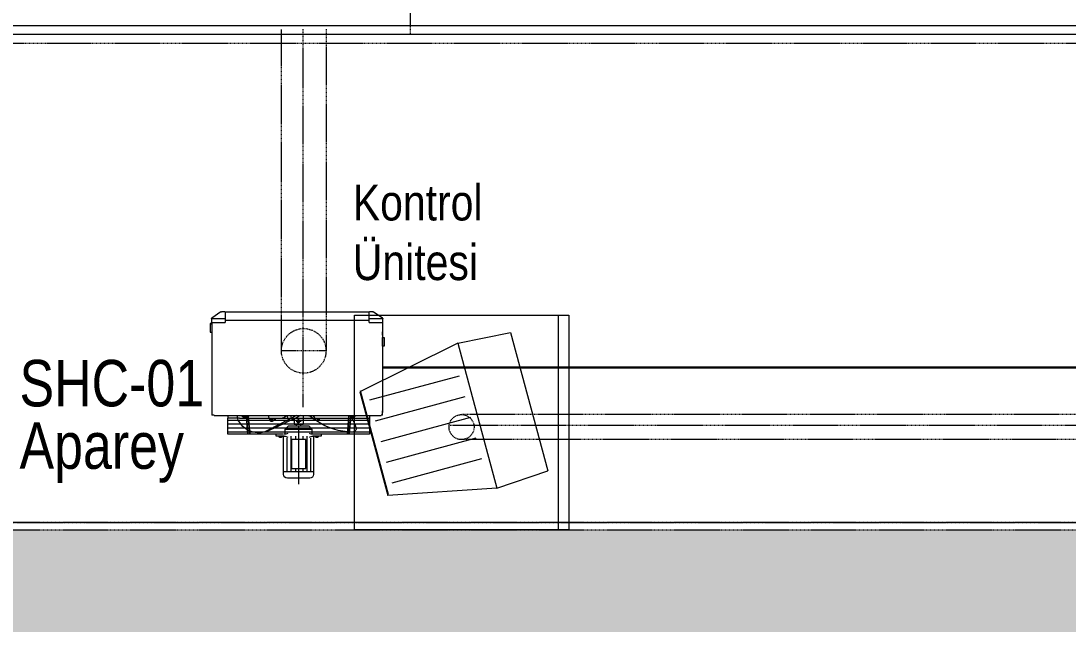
# Model space of a CAD drawing. Extents: x -1457 to 23780, y -2071 to 4205.
# Drawn here: x 1388.8 to 1681.9, y 2798.6 to 2967.3 of the extents above; entities that cross this region are included whole.
import ezdxf

# ---------------------------------------------------------------- set-up
doc = ezdxf.new("R2010")
doc.units = 0
doc.header["$MEASUREMENT"] = 0
doc.linetypes.add('HIDDEN', pattern=[0.375, 0.25, -0.125])
doc.layers.get('0').update_dxf_attribs({"color": 9, "lineweight": 9})
for name, color, linetype, lineweight in [('E-KABLO', 7, 'Continuous', 30), ('M-TEFRIS2-015', 129, 'Continuous', 9), ('T-APAREY', 6, 'Continuous', 9), ('T-APAREY-TEXT', 181, 'Continuous', 9)]:
    doc.layers.add(name, color=color, linetype=linetype, lineweight=lineweight)
doc.styles.add('LUCIDASANS', font='arial.ttf', dxfattribs={"width": 0.8})
doc.styles.add('MuuM_TEXT-STANDART', font='ARIALN.TTF')

# ---------------------------------------------------------------- blocks, each defined once
blk = doc.blocks.new('A$C0F1C398A')
for p, q in [((317.6336726265872, 505.4999966631876), (317.6336726265872, 20.49991116317688)), ((315.1336726265872, 27.99991116317688), (315.1336726265872, 497.9999477631645))]:
    blk.add_line(p, q)
blk = doc.blocks.new('A$C44297C4A')
at = {"linetype": 'Continuous', "lineweight": 0}
for p, q in [((-2.3221182346e-06, 42.13429121638681), (38.62152180834164, 52.57596061661525)), ((43.4978220091616, 38.35609449010144), (38.61773181254465, 52.57521493951708)), ((2.953234564181912, 27.39446666653885), (0.0036570100528479, 42.13552018843438)), ((2.953234564181912, 27.39446666653885), (43.49741700910453, 38.35598499433172)), ((43.4978220091616, 38.35609449010144), (45.53531171348367, 7.829649153636183)), ((29.5398870014069, 32.51046546234784), (36.32489171265114, 7.411474949277817)), ((35.33128551733171, 34.07629059086821), (42.11702245068225, 8.977423832669503)), ((17.95562562499617, 29.37856779576896), (24.74111873483707, 4.279578386316186)), ((23.74726834021931, 30.94439347609796), (30.5330058253785, 5.845282518543173)), ((2.953234564181912, 27.39446666653885), (16.5752310665739, 6.6341358433e-06)), ((12.16349526275371, 27.81249681293184), (18.94923191996713, 2.713752154411395)), ((16.22682394845833, 0.0835829304464824), (45.18674539275889, 7.913081492185937)), ((16.5752310665739, 6.6341358433e-06), (45.53515251087445, 7.829505195875299))]:
    blk.add_line(p, q, dxfattribs=at)
blk = doc.blocks.new('p-mekanik_arackabul_ekran3')
for p, q in [((0, 0), (0, 60)), ((0, 60), (60.00000000011642, 60)), ((57, 60), (57, 0)), ((60.00000000011642, 60), (60.00000000011642, 0)), ((60.00000000011642, 0), (0, 0))]:
    blk.add_line(p, q)
at = {"rotation": 270}
blk.add_blockref('A$C44297C4A', (1.529663195833563, 55.11955509416293), dxfattribs=at)
blk = doc.blocks.new('7IDRTEWab rew')
at = {"linetype": 'Continuous'}
for p, q in [((-15.52155999396928, 45.18011659150942), (-13.79874751261377, 47.75242621056531)), ((-13.5807493016182, 47.86879629032774), (-12.54862355600926, 47.86879629032774)), ((-13.5807493016182, 43.98564526567498), (-13.5807493016182, 47.86879629032774)), ((-12.54862355600926, 47.86879629032774), (-12.54862355600926, 47.73760875571315)), ((-11.97280171493185, 47.73760875571315), (-12.54862355600926, 47.73760875571315)), ((-12.54862355600926, 47.73760875571315), (-12.54862355600926, 43.98564526567498)), ((-12.28490983822849, 47.73760875571315), (-11.07343311540899, 47.73760875571315)), ((-11.97280171493185, 47.73760875571315), (11.54449362415471, 47.73760875571315)), ((-11.07343311540899, 47.73760875571315), (-9.86195639258949, 47.73760875571315)), ((11.54449362415471, 47.73760875571315), (13.35535062704002, 47.73760875571315)), ((13.35535062704002, 47.07062869965009), (13.35535062704002, 47.73760875571315)), ((13.35535062704002, 47.07062869965009), (13.43406314781168, 47.07062869965009)), ((13.43406314781168, 47.07062869965009), (13.43406314781168, 43.26377336182485)), ((-15.56593685218831, 44.0905952933681), (-15.56593685218831, 45.0341116020354)), ((-15.46098682450247, 43.98564526567498), (-13.5807493016182, 43.98564526567498)), ((-15.43474931757373, 3.751963490038177), (-15.43474931757373, 43.98564526567498)), ((-13.5807493016182, 43.98564526567498), (-12.54862355600926, 43.98564526567498)), ((-13.23079873601091, 43.98564526567498), (-13.23079873601091, 14.19768621017283)), ((13.43406314781168, 43.26377336182485), (13.43406314781168, 0.3487926270536263)), ((-13.23079873601091, 14.19768621017283), (-13.23079873601091, 3.751963490038177)), ((-15.56593685218831, 2.703497153663191), (-15.56593685218831, 3.647013462337781)), ((-13.5807493016182, 3.751963490038177), (-15.46098682450247, 3.751963490038177)), ((-13.5807493016182, -0.1311875346145825), (-13.5807493016182, 3.751963490038177)), ((-12.54862355600926, 3.751963490038177), (-13.5807493016182, 3.751963490038177)), ((-12.54862355600926, 3.751963490038177), (-12.54862355600926, 0)), ((-13.79874751261377, -0.0148174548521638), (-15.52155999396928, 2.557492164203721)), ((-12.54862355600926, 0), (12.54862355600926, 0)), ((-12.54862355600926, 0), (-12.54862355600926, -0.1311875346145825)), ((-9.00388282428321, 0), (-9.97306420255336, 0)), ((-7.196707602386594, 0), (-8.40818432517699, 0)), ((-5.985230879537994, 0), (-7.196707602386594, 0)), ((13.35535062704002, 0), (12.1419067622628, 0)), ((13.35535062704002, 0.3487926270536263), (13.43406314781168, 0.3487926270536263)), ((13.35535062704002, 0), (13.35535062704002, 0.3487926270536263)), ((-12.54862355600926, -0.1311875346145825), (-13.5807493016182, -0.1311875346145825))]:
    blk.add_line(p, q, dxfattribs=at)
at = {"color": 252, "linetype": 'Continuous', "lineweight": 15}
for p, q in [((-12.28490983822849, 47.73760875571315), (-12.28490983822849, 48.22219944483368)), ((-12.28490983822849, 48.22219944483368), (-9.86195639258949, 48.22219944483368)), ((-9.86195639258949, 48.22219944483368), (-9.86195639258949, 47.73760875571315)), ((13.43406314781168, 43.26377336182485), (14.14247583474207, 43.26377336182485)), ((14.14247583474207, 40.0103225033381), (14.14247583474207, 43.26377336182485)), ((18.68156453245319, 43.26377336182485), (14.14247583474207, 43.26377336182485)), ((14.82053719638497, 3.645137907617026), (14.82053719638497, 43.26377336182485)), ((15.82349360969965, 3.645137907617026), (15.82349360969965, 43.26377336182485)), ((16.98343450509128, 3.645137907617026), (16.98343450507673, 43.26377336182485)), ((18.04744043922983, 3.645137907617026), (18.04744043922983, 43.26377336182485)), ((18.68156453245319, 29.75145729631913), (18.68156453245319, 43.26377336182485)), ((13.54035322109121, 39.25709685424954), (13.5183615606802, 39.25709685424954)), ((13.52984193293378, 37.58897834768868), (13.52984193293378, 39.22715219611564)), ((13.63837731108651, 39.25709685424954), (13.61550412444922, 39.25709685424954)), ((13.62522490485571, 39.15473914118047), (13.62522490485571, 39.23217875498814)), ((13.62522490485571, 37.57788115822768), (13.62522490485571, 39.15473914118047)), ((13.72267572395503, 39.09967181272078), (13.72267572395503, 39.16425927786622)), ((13.72267572395503, 39.09967181272078), (13.72267572395503, 38.05017153578956)), ((13.80138824472669, 39.09967181272078), (13.72267572395503, 39.09967181272078)), ((13.80138824472669, 39.09967181272078), (13.80138824472669, 38.05017153578956)), ((13.80138824472669, 38.96877569806385), (14.01368574693333, 38.96877569806385)), ((13.80138824472669, 38.77184868615586), (14.01368574693333, 38.77184868615586)), ((13.80138824472669, 38.37799466234719), (14.01368574693333, 38.37799466234719)), ((13.80138824472669, 38.1810676504465), (14.01368574693333, 38.1810676504465)), ((14.09000082087004, 38.87031219211349), (14.09000082087004, 38.27953115638957)), ((14.14247583474207, 40.0103225033381), (14.14247583474207, 3.645137907617026)), ((13.68675204770989, 37.5399849478199), (13.66280154176638, 37.54205440292571)), ((18.54296683917346, 37.62872972693003), (13.68675204770989, 38.04833332618)), ((18.65669573872583, 37.11055454772578), (13.68675204770989, 37.5399849478199)), ((18.53625708218897, 37.55330140607112), (13.69038917984289, 37.97201097734069)), ((18.65681929141283, 37.03453579142661), (13.69038917984289, 37.46366259898059)), ((13.72267572395503, 37.98558407063683), (13.72267572395503, 38.05017153578956)), ((13.72267572395503, 38.05017153578956), (13.80138824472669, 38.05017153578956)), ((18.68156453245319, 37.39770236723416), (18.68156453245319, 37.44417157123097)), ((18.68156453245319, 37.36335417014198), (18.68156453245319, 37.39770236723416)), ((17.61104679419077, 32.17895499045699), (17.95099708504858, 32.91209312681895)), ((18.08284130864194, 32.80002770390274), (17.95099708504858, 32.91209312681895)), ((14.26199461035139, 28.52360877073079), (14.3525252637628, 29.80981639795209)), ((14.56112549704267, 26.17664357359899), (17.61104679419077, 32.17895499045699)), ((18.68156453245319, 27.65245674245671), (18.68156453245319, 29.75145729631913)), ((19.20631467095518, 29.75145729631913), (18.68156453245319, 29.75145729631913)), ((19.20631467095518, 27.45294876778644), (19.20631467095518, 29.75145729631913)), ((14.04712313614436, 27.67304694897757), (13.7286061013001, 27.23313422776119)), ((15.1086175183591, 26.8462979640899), (15.23641592610511, 26.7783463453452)), ((17.24240966051002, 27.18018161783402), (16.3410771911731, 26.31963765521505)), ((18.68156453245319, 27.18018161783402), (17.24240966051002, 27.18018161783402)), ((17.24240966051002, 27.18018161783402), (17.24240966051002, 19.72872965162241)), ((19.20631467095518, 28.93838600166055), (19.41861217313271, 28.93838600166055)), ((19.20631467095518, 28.93838600166055), (19.20631467095518, 28.15067795403593)), ((19.20631467095518, 28.7414589897453), (19.41861217313271, 28.7414589897453)), ((19.20631467095518, 28.3476049659439), (19.41861217313271, 28.3476049659439)), ((19.20631467095518, 28.15067795403593), (19.41861217313271, 28.15067795403593)), ((29.88456287085137, 27.65245674245671), (19.20631467095518, 27.65245674245671)), ((19.49492724709853, 28.8399224957102), (19.49492724709853, 28.24914145998628)), ((19.78353982325643, 26.74547662449914), (29.14423007702863, 26.74547662449914)), ((29.14423007702863, 19.25645452699246), (29.14423007702863, 27.65245674245671)), ((30.93406314781169, 20.30595480393095), (30.93406314781169, 26.60295646551094)), ((13.4183649647457, 24.02742359693367), (14.56112549704267, 26.17664357359899)), ((14.16124678379856, 25.42458109467407), (13.46907188546902, 25.66865783993853)), ((14.14310558553552, 24.72212865297479), (15.95371100126067, 24.72212865297479)), ((15.71641871632891, 23.45445563472458), (14.35578301007626, 23.45445563472458)), ((15.03610086318803, 24.13477348785091), (15.03610086318803, 22.77413778159098)), ((15.95371100126067, 24.0460363765742), (15.95371100126067, 24.72212865297479)), ((16.3410771911731, 24.0460363765742), (15.95371100126067, 24.0460363765742)), ((15.95371100126067, 22.86287489286769), (15.95371100126067, 24.0460363765742)), ((16.3410771911731, 26.31963765521505), (16.3410771911731, 23.45445563472458)), ((16.3410771911731, 23.45445563472458), (17.24240966051002, 23.45445563472458)), ((16.3410771911731, 23.45445563472458), (16.3410771911731, 20.58927361421956)), ((17.24240966051002, 23.45445563472458), (32.65001206929446, 23.45445563472458)), ((19.20631467095518, 25.63411923046806), (29.14423007702863, 25.63411923046806)), ((19.20631467095518, 24.36399649443774), (20.15502054794342, 24.36399649443774)), ((20.15502054794342, 25.44850616090116), (28.2735345641413, 25.44850616090116)), ((20.15502054794342, 21.460405108548), (20.15502054794342, 25.44850616090116)), ((28.2735345641413, 25.44850616090116), (28.2735345641413, 21.460405108548)), ((28.2735345641413, 24.36399649443774), (29.14423007702863, 24.36399649443774)), ((13.46907188546902, 22.18678261647438), (15.95371100126067, 22.18678261647438)), ((16.3410771911731, 22.86287489286769), (15.95371100126067, 22.86287489286769)), ((15.95371100126067, 22.18678261647438), (15.95371100126067, 22.86287489286769)), ((16.3410771911731, 20.58927361421956), (17.24240966051002, 19.72872965162241)), ((19.20631467095518, 22.26829397997062), (20.15502054794342, 22.26829397997062)), ((19.20631467095518, 21.15693658594683), (29.14423007702863, 21.15693658594683)), ((28.2735345641413, 21.460405108548), (20.15502054794342, 21.460405108548)), ((28.2735345641413, 22.26829397997062), (29.14423007702863, 22.26829397997062)), ((14.15133174540824, 19.50886656787043), (13.7130476354796, 19.93289330885454)), ((13.84860917377227, 19.96227430775616), (14.26602738261863, 19.56056437264487)), ((14.26602738261863, 18.82270112676633), (14.26602738261863, 19.21544091742544)), ((14.4350504517206, 19.23586432046431), (14.4350504517206, 18.71209748767433)), ((17.24240966051002, 19.72872965162241), (18.68156453245319, 19.72872965162241)), ((18.68156453245319, 19.25645452699246), (18.68156453245319, 19.43730985564616)), ((18.68156453245319, 17.15745397312275), (18.68156453245319, 19.25645452699246)), ((19.20631467095518, 17.15745397312275), (19.20631467095518, 19.45596250165545)), ((19.20631467095518, 19.25645452699246), (22.84883700709906, 19.25645452699246)), ((19.41861217313271, 18.75823331541323), (19.20631467095518, 18.75823331541323)), ((19.20631467095518, 18.75823331541323), (19.20631467095518, 17.97052526778862)), ((19.41861217313271, 18.56130630350526), (19.20631467095518, 18.56130630350526)), ((19.41861217313271, 18.16745227968931), (19.20631467095518, 18.16745227968931)), ((19.41861217313271, 17.97052526778862), (19.20631467095518, 17.97052526778862)), ((19.49492724709853, 18.65976980945561), (19.49492724709853, 18.06898877373896)), ((19.78353982325643, 20.14083839712839), (29.14423007702863, 20.14083839712839)), ((22.84883700709906, 19.25645452699246), (29.88456287085137, 19.25645452699246)), ((18.68156453245319, 3.645137907617026), (18.68156453245319, 17.15745397312275)), ((18.68156453245319, 17.15745397312275), (19.20631467095518, 17.15745397312275)), ((13.52984193293378, 7.681759073318972), (13.52984193293378, 9.319932921753207)), ((13.62522490485571, 7.754172128268692), (13.62522490485571, 9.331030111206926)), ((13.66280154176638, 9.366856866516171), (13.68675204770989, 9.368926321621984)), ((13.68675204770989, 9.368926321621984), (18.65669573872583, 9.798356721708842)), ((13.68675204770989, 8.860577943261887), (18.54296683917346, 9.280181542511851)), ((13.69038917984289, 9.445248670461297), (18.65681929141283, 9.874375478008005)), ((13.69038917984289, 8.9369002921012), (18.53625708218897, 9.355609863363496)), ((13.72267572395503, 8.858739733659604), (13.72267572395503, 8.923327198805055)), ((13.80138824472669, 8.858739733659604), (13.72267572395503, 8.858739733659604)), ((13.72267572395503, 8.858739733659604), (13.72267572395503, 7.809239456713839)), ((13.80138824472669, 8.858739733659604), (13.80138824472669, 7.809239456713839)), ((18.68156453245319, 9.511208902215005), (18.68156453245319, 9.545557099314463)), ((18.68156453245319, 9.464739698210904), (18.68156453245319, 9.511208902215005)), ((13.5183615606802, 7.651814415185071), (13.54035322109121, 7.651814415185071)), ((13.61550412444922, 7.651814415185071), (13.63837731108651, 7.651814415185071)), ((13.62522490485571, 7.676732514453759), (13.62522490485571, 7.754172128268692)), ((13.72267572395503, 7.744651991575665), (13.72267572395503, 7.809239456713839)), ((13.72267572395503, 7.809239456713839), (13.80138824472669, 7.809239456713839)), ((14.01368574693333, 8.72784361900267), (13.80138824472669, 8.72784361900267)), ((14.01368574693333, 8.530916607094696), (13.80138824472669, 8.530916607094696)), ((14.01368574693333, 8.137062583286022), (13.80138824472669, 8.137062583286022)), ((14.01368574693333, 7.940135571385326), (13.80138824472669, 7.940135571385326)), ((14.09000082087004, 8.62938011305232), (14.09000082087004, 8.038599077335675)), ((13.43574966343294, 3.645137907617026), (14.22287487113499, 3.645137907617026)), ((14.22118835551373, 3.645137907617026), (18.68156453245319, 3.645137907617026)), ((-8.40818432517699, 0), (-8.40818432517699, -0.4845906891277993)), ((-5.985230879537994, -0.4845906891277993), (-5.985230879537994, 0)), ((-8.40818432517699, -0.4845906891277993), (-5.985230879537994, -0.4845906891277993))]:
    blk.add_line(p, q, dxfattribs=at)
blk.add_circle((15.03610086318803, 23.45445563472458), 0.3380461381988033, dxfattribs=at)
at = {"linetype": 'Continuous'}
for centre, radius, start, end in [((-13.5807493016182, 47.60642122109128), 0.2623750692348178, 90, 146.1876772412944), ((-15.30356178295915, 45.0341116020354), 0.2623750692272798, 146.1876772427975, 180), ((-15.46098682450247, 44.0905952933681), 0.1049500276905888, 180, 270), ((-15.46098682450247, 3.647013462337781), 0.1049500276948963, 90, 180), ((-15.30356178295915, 2.703497153663191), 0.2623750692348178, 180, 213.8123227587056), ((-13.5807493016182, 0.1311875346145825), 0.2623750692251261, 213.8123227572025, 270)]:
    blk.add_arc(centre, radius, start, end, dxfattribs=at)
at = {"color": 252, "linetype": 'Continuous', "lineweight": 15}
for centre, radius, start, end in [((13.12306872292538, 35.75712930124428), 4.871277288094278, 70.81863977018051, 87.26687260073359), ((13.58311670680996, 39.11360673351736), 0.1574250415243069, 114.2890112056162, 161.2308107596088), ((13.56722558668116, 39.23030192903389), 0.0375161083534012, 92.78296675482514, 184.8160402465914), ((13.58775577208144, 39.23030192903389), 0.0375161083447863, 355.1839597534085, 87.21703324517486), ((13.57362216495676, 39.11360673351736), 0.1574250415275376, 18.76918924039116, 65.71098879438371), ((13.98832331661833, 38.87031219211349), 0.1016775042777243, 284.4443730562804, 75.5556269437196), ((13.79776341476827, 38.57492167425517), 0.2922374061454176, 317.63433786893, 42.36566212927606), ((13.98832331661833, 38.27953115638957), 0.1016775042701862, 284.4443730571918, 75.5556269437196), ((11.88844231213443, 34.64315860732313), 6.379422108000188, 343.7603149653808, 63.61388802245794), ((13.58311670680996, 38.03623661499296), 0.1574250415286144, 198.7691892415753, 245.7109887953152), ((13.71284583414672, 37.65793252876756), 0.1955635624033006, 200.6459460892815, 263.4061535173217), ((13.67964299031882, 37.59733780773968), 0.0577917748290135, 135.5646359599004, 277.0659413407463), ((13.57362216495676, 38.03623661499296), 0.1574250415313066, 294.2890112046848, 341.2308107584247), ((18.45176537544466, 37.32875032442826), 0.2399208969240606, 16.70205674610609, 69.3802156719474), ((18.47918175693485, 37.43650857124885), 0.2025277990983921, 2.168405459337326, 71.64251703791507), ((18.64157026681641, 37.07252048586815), 0.040931280968643, 291.8730830197528, 68.31316155154418), ((-169.0232196095894, 114.6862888262403), 204.2401473582878, 333.2968651691309, 336.3635905866502), ((12.92774264322361, 27.79312232603843), 4.056553658411483, 58.75180337873271, 82.82990255615756), ((15.27985790930688, 29.74454541949672), 0.9296268800473821, 114.368659224952, 175.9738351307535), ((14.720580756446, 30.97564543091721), 0.422557672757523, 294.5708746181334, 42.51162069033383), ((14.53929498823709, 26.49163895512902), 1.098649949140052, 137.5524542703672, 176.4287970556408), ((13.60753510733775, 25.21796300454298), 1.35218455280652, 45.1525124367103, 96.99858366164484), ((11.73890593412216, 28.70857733836601), 2.529859648118778, 335.8376700849994, 355.8071258047418), ((16.72617239318788, 27.34655311852839), 1.9642300576496, 333.240370254895, 5.437251489492444), ((21.21437669644365, 27.52837564155198), 2.007871755842749, 179.8773193555082, 212.0742005898726), ((19.39324974283227, 28.8399224957102), 0.1016775042852624, 284.4443730545616, 75.55562694280822), ((19.2026898409531, 28.5445319778446), 0.2922374061400332, 317.6343378704159, 42.36566212958407), ((19.39324974283227, 28.24914145998628), 0.1016775042777243, 284.4443730562804, 75.5556269437196), ((29.88456287085137, 26.60295646551094), 1.049500276939808, 0, 90), ((15.03610086318803, 23.45445563472458), 0.464813440025845, 350.9070345731363, 270), ((14.56766678139684, 20.79292939123115), 1.098649949149745, 179.4264104580174, 229.1188577267398), ((15.03610086318803, 23.45445563472458), 0.464813440024768, 270, 279.6825808756086), ((14.59887751954375, 20.80717592689325), 1.244614269444268, 200.6285935727861, 224.6241148700836), ((19.71813486338942, 26.9700908997911), 9.803338007808367, 230.1325670054482, 240.8371398393462), ((13.87978809163906, 19.23359505346161), 0.3866656987035852, 357.3089469723583, 45.39060250007413), ((13.89997952646808, 19.16367502166395), 0.5399186882259271, 7.683686295975053, 47.31490330979671), ((0.3838077167165466, 8.40487645810208), 17.66363650310744, 359.9625132682102, 34.49910262623574), ((16.72617239318788, 19.5623581509135), 1.964230057645293, 354.5627485105074, 26.75962974510497), ((21.21437669644365, 19.38053562788991), 2.00787175584921, 147.9257994097742, 180.1226806440748), ((19.39324974283227, 18.65976980945561), 0.1016775042701862, 284.4443730571918, 75.55562694452702), ((19.2026898409531, 18.36437929160456), 0.2922374061454176, 317.63433786893, 42.36566213045392), ((19.39324974283227, 18.06898877373896), 0.1016775042701862, 284.4443730571918, 75.5556269437196), ((29.88456287085137, 20.30595480393095), 1.04950027693227, 270, 0), ((20.84735472360626, 20.00222514769848), 13.22550878047907, 235.9075562654888, 250.6805288102694), ((13.58311670680996, 8.872674654456203), 0.1574250415313066, 114.2890112046848, 161.2308107565776), ((13.71284583414672, 9.250978740667053), 0.1955635624194536, 96.59384648267826, 159.3540539076938), ((13.67964299031882, 9.311573461702208), 0.0577917748311673, 82.93405865925372, 224.4353640400995), ((13.57362216495676, 8.872674654456203), 0.1574250415302297, 18.76918924342241, 65.71098879531516), ((18.45176537544466, 9.580160945006355), 0.2399208969213684, 290.6197843280525, 343.2979432550918), ((18.47918175693485, 9.47240269818576), 0.2025277990935462, 288.357482962085, 357.8315945406627), ((18.64157026681641, 9.836390783581008), 0.0409312809821038, 291.6868384439659, 68.12691698303428), ((13.58311670680996, 7.795304535931791), 0.1574250415302297, 198.7691892434224, 245.7109887953152), ((13.56722558668116, 7.678609340408003), 0.0375161083447863, 175.1839597471074, 267.2170332443421), ((13.58775577208144, 7.678609340408003), 0.0375161083496322, 272.7829667556579, 4.816040252892559), ((13.57362216495676, 7.795304535931791), 0.1574250415313066, 294.2890112046848, 341.2308107565776), ((13.98832331661833, 8.62938011305232), 0.1016775042852624, 284.4443730545616, 75.55562694280822), ((13.79776341476827, 8.33398959518672), 0.2922374061400332, 317.6343378704159, 42.36566212958407), ((13.98832331661833, 8.038599077335675), 0.1016775042777243, 284.4443730562804, 75.5556269437196), ((17.03367593817529, 8.365783197063138), 1.014138414592639, 236.3614464415826, 1.555922564266219)]:
    blk.add_arc(centre, radius, start, end, dxfattribs=at)
for points in [[(14.23172433377476, 31.08504168365471), (14.23481309662747, 31.10115652747481), (14.23987387816305, 31.11677764016349), (14.24702379986411, 31.13233176672657), (14.2558896971168, 31.1469990770056), (14.26686998442164, 31.16146795147506), (14.27924569640891, 31.17479228979937), (14.29368885104486, 31.18770924580895), (14.30921197938733, 31.19933727780153), (14.32664365851087, 31.2103037722336), (14.34487559311674, 31.21991172905109), (14.36473672967986, 31.2286019450039), (14.38515885856759, 31.23590607892402), (14.40682489762548, 31.24207136670885), (14.42884610146575, 31.24684315563354), (14.45164621144067, 31.25031596669578), (14.47461828804808, 31.25239511840482), (14.49785545942723, 31.25309164826467), (14.52109263077726, 31.25239511840482), (14.54406470738468, 31.25031596669578), (14.56686481737415, 31.24684315563354), (14.58888602118532, 31.24207136671612), (14.6105520602141, 31.23590607892402), (14.63097418908728, 31.2286019450039), (14.65083532567951, 31.21991172905109), (14.66906726031448, 31.2103037722336), (14.68649893940892, 31.19933727780153), (14.70202206779504, 31.18770924580168), (14.71646522241644, 31.17479228979937), (14.7288409344037, 31.16146795147506), (14.73982122170855, 31.14699907701288), (14.74868711893214, 31.13233176672657), (14.75583704063319, 31.11677764016349), (14.76089782218332, 31.10115652747481), (14.76398658502148, 31.08504168365471), (14.76502284509479, 31.06891522232036), (14.76398658502148, 31.05278876099328), (14.76089782218332, 31.03667391719501), (14.75583704063319, 31.02105280450633), (14.74868711893214, 31.00549867793598), (14.73982122170855, 30.99083136764966), (14.7288409344037, 30.97636249317293), (14.71646522241644, 30.96303815486317), (14.70202206779504, 30.95012119886815), (14.68649893940892, 30.93849316685373), (14.66906726029992, 30.92752667243622), (14.65083532567951, 30.91791871561145), (14.63097418908728, 30.90922849965136), (14.6105520602141, 30.9019243657458), (14.58888602118532, 30.8957590779537), (14.56686481737415, 30.89098728902901), (14.54406470738468, 30.88751447796676), (14.52109263077726, 30.88543532623589), (14.49785545942723, 30.88473879639059), (14.47461828804808, 30.88543532624318), (14.45164621141157, 30.88751447798131), (14.42884610146575, 30.89098728902901), (14.40682489762548, 30.8957590779537), (14.38515885853849, 30.9019243657458), (14.36473672967986, 30.90922849965136), (14.34487559311674, 30.91791871561145), (14.32664365851087, 30.92752667241439), (14.30921197938733, 30.93849316685373), (14.29368885103031, 30.95012119886815), (14.27924569640891, 30.96303815486317), (14.26686998445075, 30.97636249317293), (14.2558896971168, 30.99083136764966), (14.24702379986411, 31.00549867794325), (14.23987387816305, 31.02105280450633), (14.23481309662747, 31.03667391719501), (14.23172433377476, 31.05278876099328), (14.23069185286294, 31.06894462834317), (14.23173945043527, 31.08515930767318), (14.23278326886066, 31.09328135034593), (14.23173945043527, 31.08515930767318), (14.23069185286294, 31.0770078590067), (14.23172433377476, 31.08504168365471)], [(14.14721279923105, 17.90124229383218), (14.15030156206922, 17.91735713764501), (14.15536234361934, 17.93297825034096), (14.16251226533495, 17.94853237689676), (14.17137816257309, 17.96319968718307), (14.18235844984883, 17.97766856165253), (14.1947341618652, 17.99099289997684), (14.20917731651569, 18.00390985596459), (14.22470044484362, 18.01553788797173), (14.24213212395261, 18.02650438241835), (14.26036405857303, 18.03611233921401), (14.28022519516526, 18.0448025551741), (14.30064732403844, 18.05210668910149), (14.32231336308177, 18.05827197689359), (14.34433456690749, 18.06304376581829), (14.36713467689697, 18.06651657687325), (14.39010675347526, 18.06859572859685), (14.41334392482531, 18.06929225843487), (14.43658109620446, 18.06859572859685), (14.45955317281186, 18.06651657687325), (14.48235328278679, 18.06304376581829), (14.50437448662706, 18.05827197689359), (14.52604052568495, 18.05210668910149), (14.54646265457268, 18.0448025551741), (14.5663237911358, 18.03611233921401), (14.58455572574166, 18.02650438241835), (14.60198740489431, 18.01553788797173), (14.61751053320768, 18.00390985596459), (14.63195368784363, 17.99099289997684), (14.64432939983089, 17.97766856164526), (14.65530968716484, 17.96319968718307), (14.66417558438843, 17.94853237689676), (14.67132550608949, 17.93297825034096), (14.67638628763961, 17.91735713764501), (14.67947505047777, 17.90124229383218), (14.68051131055108, 17.88511583251238), (14.67947505047777, 17.86898937117075), (14.67638628763961, 17.85287452737248), (14.67132550606038, 17.83725341467652), (14.66417558435933, 17.82169928811345), (14.65530968716484, 17.80703197783441), (14.64432939983089, 17.7925631033504), (14.63195368784363, 17.77923876503337), (14.61751053320768, 17.76632180902378), (14.60198740489431, 17.75469377703848), (14.58455572574166, 17.74372728259914), (14.5663237911358, 17.73411932578892), (14.54646265457268, 17.72542910982884), (14.52604052568495, 17.71812497590144), (14.50437448662706, 17.7119596881239), (14.48235328278679, 17.70718789920647), (14.45955317285552, 17.70371508815151), (14.43658109620446, 17.70163593642792), (14.41334392485441, 17.70093940656079), (14.39010675347526, 17.70163593642792), (14.36713467689697, 17.70371508815151), (14.34433456690749, 17.70718789920647), (14.32231336308177, 17.7119596881239), (14.30064732403844, 17.71812497590144), (14.28022519513615, 17.72542910982884), (14.26036405857303, 17.73411932578892), (14.24213212395261, 17.74372728259914), (14.22470044484362, 17.75469377703848), (14.20917731651569, 17.76632180903107), (14.1947341618652, 17.77923876503337), (14.18235844987794, 17.7925631033504), (14.17137816257309, 17.80703197783441), (14.16251226533495, 17.82169928811345), (14.15536234361934, 17.83725341465469), (14.15030156206922, 17.8528745273652), (14.14721279926016, 17.86898937117075), (14.14618031834834, 17.88514523850608), (14.14722791590611, 17.90135991786519), (14.14827173428784, 17.90948196051613), (14.14722791590611, 17.90135991785064), (14.14618031834834, 17.89320846916962), (14.14721279926016, 17.90124229383218)]]:
    blk.add_spline(points, degree=3, dxfattribs=at)

msp = doc.modelspace()

# ---------------------------------------------------------------- hatches: boundary and pattern name
at = {"layer": 'M-TEFRIS2-015', "linetype": 'HIDDEN', "lineweight": 0}
h = msp.add_hatch(dxfattribs=at)
h.set_pattern_fill('ANSI33', color=256, scale=25, style=0)
h.set_pattern_definition([(45, (-1.42e-14, 0), (-4.419417382415921, 4.419417382415921), []), (45, (4.419417375000177, 0), (-4.419417382415921, 4.419417382415921), [3.125, -1.5625])])
h.paths.add_polyline_path([(1222.500000001054, 2515.000004350677), (1757.499999873551, 2515.000004350677), (1757.499999873463, 2430.00000433105), (1962.500000001011, 2430.00000433105), (1962.499999866085, 2390.00000433105), (1717.499999873405, 2390.00000433105), (1717.499999873507, 2475.000004350677), (1212.500000001054, 2475.000004350659), (1212.500000001054, 2390.00000433105), (1162.500000000448, 2390.00000433105), (1162.500000000448, 2515.000004350677), (1162.499999999255, 2825.000004330992), (1962.500000001026, 2825.00000433105), (1962.500000001026, 2785.00000433105), (1212.499999999629, 2785.000004330992), (1212.500000001054, 2515.000004350677)])

# ---------------------------------------------------------------- linework, layer by layer
at = {"layer": 'E-KABLO', "color": 6}
msp.add_line((1914.512410785387, 2870.355346346121), (1489.987628294529, 2870.355346346121), dxfattribs=at)
at = {"layer": 'M-TEFRIS2-015', "linetype": 'HIDDEN', "lineweight": 0}
for p, q in [((1497.710105862486, 3034.000004315229), (1497.710105862486, 2963.500004315229)), ((1461.710105862486, 2875.000004315181), (1461.710105862486, 2965.000004315181)), ((1467.835105862486, 2859.284196752953), (1467.835105862486, 2965.000004315229)), ((1474.210105862486, 2965.000004315181), (1474.210105862486, 2875.000004315181)), ((1474.210105862486, 2875.000004315181), (1461.710105862486, 2875.000004315181)), ((1864.189218306536, 2857.187113525943), (1512.133360504097, 2857.187113525943)), ((1866.931391286286, 2854.125974188224), (1508.654221635283, 2854.125974188224)), ((1869.536124972249, 2850.187491346747), (1512.081934801577, 2850.187491346747)), ((1184.499999999876, 2827.000004310743), (1964.500000001026, 2827.000004331108))]:
    msp.add_line(p, q, dxfattribs=at)
msp.add_lwpolyline([(1356.210105862486, 2961.000004315225), (1849.210081462044, 2961.000004315225), (1849.210081462044, 2969.750028715363), (1861.210026641126, 2969.750028715363, 0.4142135623730951), (1865.710026562546, 2974.250028636783), (1865.710026562546, 3021.250028715363, 0.4142135623730951), (1861.209977762546, 3025.750077515364), (1849.210081462024, 3025.75007751536), (1849.210081462021, 3038.000004315054), (1394.210105862486, 3038.000004315225), (1394.210105862486, 3109.000004315272), (1849.210081462396, 3109.000004315443), (1849.210081462396, 3118.249979915363), (1861.210026562546, 3118.249979915363, 0.4142135623731247), (1865.710075362546, 3122.750028715363), (1865.710075362546, 3169.750028715363, 0.4142167539673171), (1861.210026326805, 3174.250028715363), (1849.210081462552, 3174.250028715393), (1849.210081462552, 3186.0000043156), (1356.210105862486, 3186.000004315225)], format="xyb", dxfattribs=at)
for points in [[(1482.133360504028, 2885.000004311092), (1542.133360504144, 2885.000004311092), (1542.133360504144, 2825.000004311089), (1482.133360504028, 2825.000004311089)], [(1222.500000001054, 2515.000004350677), (1757.499999873551, 2515.000004350677), (1757.499999873463, 2430.00000433105), (1962.500000001011, 2430.00000433105), (1962.499999866085, 2390.00000433105), (1717.499999873405, 2390.00000433105), (1717.499999873507, 2475.000004350677), (1212.500000001054, 2475.000004350659), (1212.500000001054, 2390.00000433105), (1162.500000000448, 2390.00000433105), (1162.500000000448, 2515.000004350677), (1162.499999999255, 2825.000004330992), (1962.500000001026, 2825.00000433105), (1962.500000001026, 2785.00000433105), (1212.499999999629, 2785.000004330992), (1212.500000001054, 2515.000004350677)]]:
    msp.add_lwpolyline(points, close=True, dxfattribs=at)
msp.add_lwpolyline([(1964.500000000342, 2580.000004418813), (1964.500000000342, 2657.00000433105), (1945.500000001011, 2657.00000433105), (1945.500000000997, 2627.000004331065), (1759.500000200394, 2627.000004331261), (1759.500000200416, 2657.000000005173), (1740.499999873522, 2657.000000005195), (1740.499999873681, 2517.000004351365), (1214.500000001047, 2517.00000435565), (1214.499999999636, 2783.000004324029), (1740.499999949934, 2783.000001239896), (1740.499999860425, 2763.000004265363), (1759.500000199201, 2763.00000488638), (1759.50000019923, 2783.000001126515), (1945.500000001026, 2783.000000016589), (1945.500000001026, 2763.000000004649), (1964.500000001026, 2763.000000004649), (1964.500000001026, 2827.000004331108), (1184.499999999876, 2827.000004310743), (1184.499999999905, 2870.000003234214), (1182.499999999876, 2870.000003234214)], dxfattribs=at)
for centre, radius in [((1467.960105862486, 2875.000004315181), 6.25), ((1512.133360504097, 2853.687113525943), 3.5)]:
    msp.add_circle(centre, radius, dxfattribs=at)

# ---------------------------------------------------------------- block references
at = {"layer": 'M-TEFRIS2-015', "linetype": 'HIDDEN', "lineweight": 0, "rotation": 270}
msp.add_blockref('A$C0F1C398A', (1339.710164199392, 3281.133701341951), dxfattribs=at)
at = {"layer": 'M-TEFRIS2-015', "linetype": 'HIDDEN', "lineweight": 0}
msp.add_blockref('p-mekanik_arackabul_ekran3', (1482.133360504028, 2825.000004311089), dxfattribs=at)
at = {"layer": 'T-APAREY', "xscale": -1, "rotation": 90}
msp.add_blockref('7IDRTEWab rew', (1489.987628294529, 2870.355346346121), dxfattribs=at)

# ---------------------------------------------------------------- texts
at = {"layer": 'M-TEFRIS2-015', "linetype": 'HIDDEN', "lineweight": 0, "insert": (1481.713414377807, 2894.650077199374), "char_height": 10, "width": 214.3960634985706, "attachment_point": 7, "style": 'MuuM_TEXT-STANDART'}
msp.add_mtext('Kontrol \\PÜnitesi', dxfattribs=at)
at = {"layer": 'T-APAREY-TEXT', "style": 'LUCIDASANS', "width": 0.8}
for s, p in [('SHC-01', (1388.418053357159, 2859.472582836239)), ('Aparey', (1388.418053357159, 2842.018082594324))]:
    msp.add_text(s, height=13, dxfattribs=at).set_placement(p)

doc.saveas('drawing.dxf')
